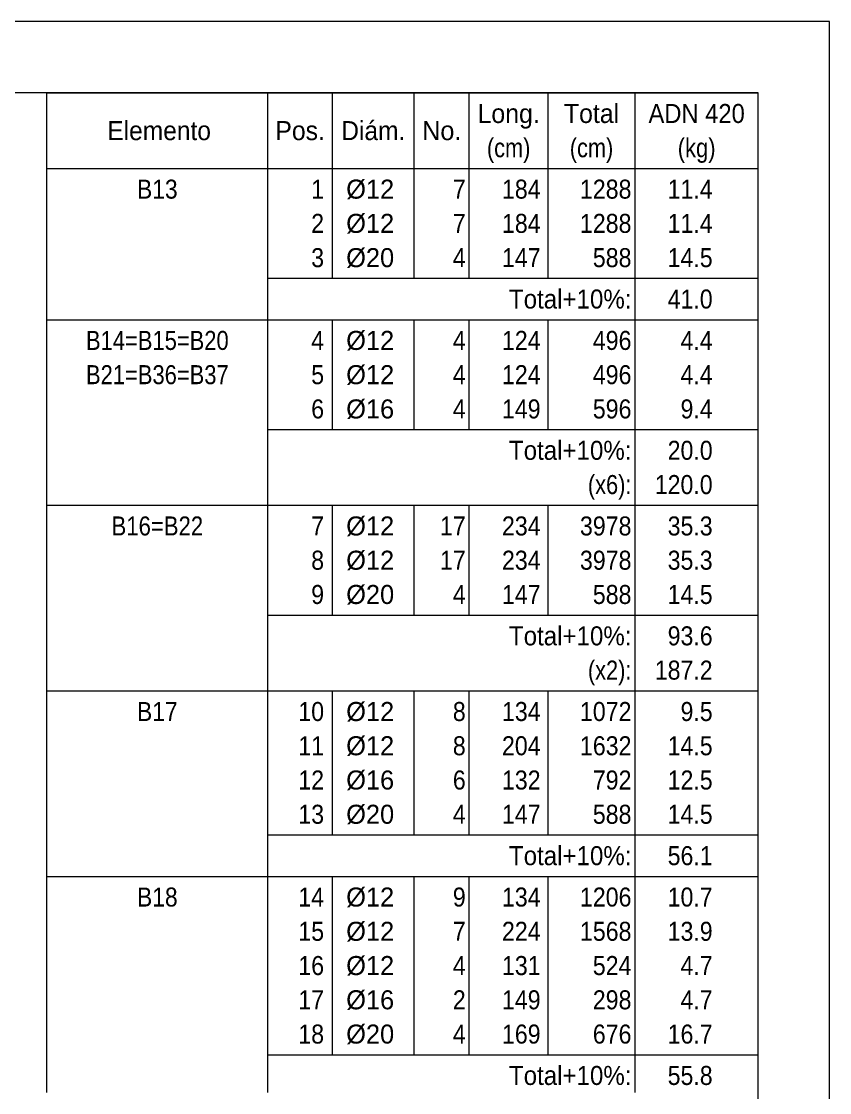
# Model space of a CAD drawing. Header units: millimetres. Extents: x 0 to 147, y 0 to 144.
# Drawn here: x 48.07 to 59.4, y 76.57 to 91.58 of the extents above; entities that cross this region are included whole.
import ezdxf
from ezdxf.enums import TextEntityAlignment as Align

# ---------------------------------------------------------------- set-up
doc = ezdxf.new("R2010")
doc.units = ezdxf.units.MM
for name, color, linetype, lineweight in [('RECUAD_LIMITES', 2, 'Continuous', 0), ('RECUAD_MARCO', 1, 'Continuous', 20), ('TABLAS', 1, 'Continuous', 0), ('TEXTO_TABLAS', 1, 'Continuous', 0)]:
    doc.layers.add(name, color=color, linetype=linetype, lineweight=lineweight)
doc.styles.add('CYPETXT_romans', font='arial.ttf', dxfattribs={"height": 0.2})

msp = doc.modelspace()

# ---------------------------------------------------------------- linework, layer by layer
at = {"layer": 'RECUAD_LIMITES'}
msp.add_lwpolyline([(0, 49.585), (59.4, 49.585), (59.4, 91.585), (0, 91.585), (0, 49.585)], close=True, dxfattribs=at)
at = {"layer": 'RECUAD_MARCO'}
msp.add_lwpolyline([(2.5, 50.585), (58.4, 50.585), (58.4, 90.585), (2.5, 90.585), (2.5, 50.585)], close=True, dxfattribs=at)
at = {"layer": 'TABLAS'}
for p, q in [((48.424, 89.475), (48.424, 90.585)), ((48.424, 90.585), (58.4, 90.585)), ((51.524, 89.475), (51.524, 90.585)), ((52.428, 89.475), (52.428, 90.585)), ((53.576, 89.475), (53.576, 90.585)), ((54.348, 89.475), (54.348, 90.585)), ((55.452, 89.475), (55.452, 90.585)), ((56.672, 89.475), (56.672, 90.585)), ((58.4, 89.475), (58.4, 90.585)), ((48.424, 89.525), (58.4, 89.525)), ((48.424, 87.455), (48.424, 89.475)), ((51.524, 87.455), (51.524, 89.475)), ((52.428, 87.985), (52.428, 89.475)), ((53.576, 87.985), (53.576, 89.475)), ((54.348, 87.985), (54.348, 89.475)), ((55.452, 87.985), (55.452, 89.475)), ((56.672, 87.455), (56.672, 89.475)), ((58.4, 87.455), (58.4, 89.475)), ((51.524, 87.985), (58.4, 87.985)), ((48.424, 87.355), (48.424, 87.455)), ((48.424, 87.405), (58.4, 87.405)), ((51.524, 87.355), (51.524, 87.455)), ((52.428, 87.355), (52.428, 87.405)), ((53.576, 87.355), (53.576, 87.405)), ((54.348, 87.355), (54.348, 87.405)), ((55.452, 87.355), (55.452, 87.405)), ((56.672, 87.355), (56.672, 87.455)), ((58.4, 87.355), (58.4, 87.455)), ((48.424, 84.855), (48.424, 87.355)), ((51.524, 84.855), (51.524, 87.355)), ((52.428, 85.865), (52.428, 87.355)), ((53.576, 85.865), (53.576, 87.355)), ((54.348, 85.865), (54.348, 87.355)), ((55.452, 85.865), (55.452, 87.355)), ((56.672, 84.855), (56.672, 87.355)), ((58.4, 84.855), (58.4, 87.355)), ((51.524, 85.865), (58.4, 85.865)), ((48.424, 84.755), (48.424, 84.855)), ((51.524, 84.755), (51.524, 84.855)), ((56.672, 84.755), (56.672, 84.855)), ((58.4, 84.755), (58.4, 84.855)), ((48.424, 84.805), (58.4, 84.805)), ((48.424, 82.255), (48.424, 84.755)), ((51.524, 82.255), (51.524, 84.755)), ((52.428, 84.755), (52.428, 84.805)), ((52.428, 83.265), (52.428, 84.755)), ((53.576, 84.755), (53.576, 84.805)), ((53.576, 83.265), (53.576, 84.755)), ((54.348, 84.755), (54.348, 84.805)), ((54.348, 83.265), (54.348, 84.755)), ((55.452, 84.755), (55.452, 84.805)), ((55.452, 83.265), (55.452, 84.755)), ((56.672, 82.255), (56.672, 84.755)), ((58.4, 82.255), (58.4, 84.755)), ((51.524, 83.265), (58.4, 83.265)), ((48.424, 82.155), (48.424, 82.255)), ((51.524, 82.155), (51.524, 82.255)), ((56.672, 82.155), (56.672, 82.255)), ((58.4, 82.155), (58.4, 82.255)), ((48.424, 82.205), (58.4, 82.205)), ((48.424, 79.655), (48.424, 82.155)), ((51.524, 79.655), (51.524, 82.155)), ((52.428, 82.155), (52.428, 82.205)), ((52.428, 80.185), (52.428, 82.155)), ((53.576, 82.155), (53.576, 82.205)), ((53.576, 80.185), (53.576, 82.155)), ((54.348, 82.155), (54.348, 82.205)), ((54.348, 80.185), (54.348, 82.155)), ((55.452, 82.155), (55.452, 82.205)), ((55.452, 80.185), (55.452, 82.155)), ((56.672, 79.655), (56.672, 82.155)), ((58.4, 79.655), (58.4, 82.155)), ((51.524, 80.185), (58.4, 80.185)), ((48.424, 79.555), (48.424, 79.655)), ((48.424, 79.605), (58.4, 79.605)), ((48.424, 76.575), (48.424, 79.555)), ((51.524, 79.555), (51.524, 79.655)), ((51.524, 76.575), (51.524, 79.555)), ((52.428, 79.555), (52.428, 79.605)), ((52.428, 77.105), (52.428, 79.555)), ((53.576, 79.555), (53.576, 79.605)), ((53.576, 77.105), (53.576, 79.555)), ((54.348, 79.555), (54.348, 79.605)), ((54.348, 77.105), (54.348, 79.555)), ((55.452, 79.555), (55.452, 79.605)), ((55.452, 77.105), (55.452, 79.555)), ((56.672, 79.555), (56.672, 79.655)), ((56.672, 76.575), (56.672, 79.555)), ((58.4, 79.555), (58.4, 79.655)), ((58.4, 76.575), (58.4, 79.555)), ((51.524, 77.105), (58.4, 77.105))]:
    msp.add_line(p, q, dxfattribs=at)

# ---------------------------------------------------------------- texts
at = {"layer": 'TEXTO_TABLAS', "style": 'CYPETXT_romans'}
for s, height, width, p in [('Long.', 0.266667, 0.9375, (54.9, 90.295)), ('Total', 0.266667, 0.935673, (56.062, 90.295)), ('ADN 420', 0.266667, 0.893197, (57.536, 90.295)), ('Elemento', 0.266667, 0.923378, (49.999, 90.055)), ('Pos.', 0.266667, 0.930268, (51.976, 90.055)), ('Diám.', 0.266667, 0.924488, (53.002, 90.055)), ('No.', 0.266667, 0.948905, (53.962, 90.055)), ('(cm)', 0.266667, 0.819001, (54.9, 89.815)), ('(cm)', 0.266667, 0.819001, (56.062, 89.815)), ('(kg)', 0.266667, 0.827954, (57.536, 89.815)), ('B13', 0.266667, 0.8592, (49.974, 89.235)), ('B14=B15=B20', 0.2666667, 0.825537, (49.974, 87.115)), ('B21=B36=B37', 0.2666667, 0.825537, (49.974, 86.635)), ('B16=B22', 0.266667, 0.832555, (49.974, 84.515)), ('B17', 0.266667, 0.8592, (49.974, 81.915)), ('B18', 0.266667, 0.8592, (49.974, 79.315))]:
    msp.add_text(s, height=height, dxfattribs=dict(at, width=width)).set_placement(p, align=Align.MIDDLE_CENTER)
for s, height, width, p in [('1', 0.26667, 0.872274, (52.312, 89.235)), ('7', 0.26667, 0.872274, (54.298, 89.235)), ('184', 0.266667, 0.872274, (55.348, 89.235)), ('1288', 0.266667, 0.872274, (56.622, 89.235)), ('11.4', 0.266667, 0.869308, (57.76, 89.235)), ('2', 0.26667, 0.872274, (52.312, 88.755)), ('7', 0.26667, 0.872274, (54.298, 88.755)), ('184', 0.266667, 0.872274, (55.348, 88.755)), ('1288', 0.266667, 0.872274, (56.622, 88.755)), ('11.4', 0.266667, 0.869308, (57.76, 88.755)), ('3', 0.26667, 0.872274, (52.312, 88.275)), ('588', 0.266667, 0.872274, (56.622, 88.275)), ('4', 0.26667, 0.872274, (54.298, 88.275)), ('147', 0.266667, 0.872274, (55.348, 88.275)), ('14.5', 0.266667, 0.869308, (57.76, 88.275)), ('Total+10%:', 0.266667, 0.906671, (56.622, 87.695)), ('41.0', 0.266667, 0.869308, (57.76, 87.695)), ('4', 0.26667, 0.872274, (52.312, 87.115)), ('4', 0.26667, 0.872274, (54.298, 87.115)), ('124', 0.266667, 0.872274, (55.348, 87.115)), ('496', 0.266667, 0.872274, (56.622, 87.115)), ('4.4', 0.266667, 0.868127, (57.76, 87.115)), ('5', 0.26667, 0.872274, (52.312, 86.635)), ('4', 0.26667, 0.872274, (54.298, 86.635)), ('124', 0.266667, 0.872274, (55.348, 86.635)), ('496', 0.266667, 0.872274, (56.622, 86.635)), ('4.4', 0.266667, 0.868127, (57.76, 86.635)), ('6', 0.26667, 0.872274, (52.312, 86.155)), ('4', 0.26667, 0.872274, (54.298, 86.155)), ('149', 0.266667, 0.872274, (55.348, 86.155)), ('596', 0.266667, 0.872274, (56.622, 86.155)), ('9.4', 0.266667, 0.868127, (57.76, 86.155)), ('Total+10%:', 0.266667, 0.906671, (56.622, 85.575)), ('20.0', 0.266667, 0.869308, (57.76, 85.575)), ('(x6):', 0.266667, 0.820506, (56.622, 85.095)), ('120.0', 0.266667, 0.869965, (57.76, 85.095)), ('7', 0.26667, 0.872274, (52.312, 84.515)), ('17', 0.266667, 0.872274, (54.298, 84.515)), ('234', 0.266667, 0.872274, (55.348, 84.515)), ('3978', 0.266667, 0.872274, (56.622, 84.515)), ('35.3', 0.266667, 0.869308, (57.76, 84.515)), ('8', 0.26667, 0.872274, (52.312, 84.035)), ('17', 0.266667, 0.872274, (54.298, 84.035)), ('234', 0.266667, 0.872274, (55.348, 84.035)), ('3978', 0.266667, 0.872274, (56.622, 84.035)), ('35.3', 0.266667, 0.869308, (57.76, 84.035)), ('9', 0.26667, 0.872274, (52.312, 83.555)), ('4', 0.26667, 0.872274, (54.298, 83.555)), ('147', 0.266667, 0.872274, (55.348, 83.555)), ('588', 0.266667, 0.872274, (56.622, 83.555)), ('14.5', 0.266667, 0.869308, (57.76, 83.555)), ('Total+10%:', 0.266667, 0.906671, (56.622, 82.975)), ('93.6', 0.266667, 0.869308, (57.76, 82.975)), ('(x2):', 0.266667, 0.820506, (56.622, 82.495)), ('187.2', 0.266667, 0.869965, (57.76, 82.495)), ('10', 0.266667, 0.872274, (52.312, 81.915)), ('8', 0.26667, 0.872274, (54.298, 81.915)), ('134', 0.266667, 0.872274, (55.348, 81.915)), ('1072', 0.266667, 0.872274, (56.622, 81.915)), ('9.5', 0.266667, 0.868127, (57.76, 81.915)), ('11', 0.266667, 0.872274, (52.312, 81.435)), ('8', 0.26667, 0.872274, (54.298, 81.435)), ('204', 0.266667, 0.872274, (55.348, 81.435)), ('1632', 0.266667, 0.872274, (56.622, 81.435)), ('14.5', 0.266667, 0.869308, (57.76, 81.435)), ('12', 0.266667, 0.872274, (52.312, 80.955)), ('6', 0.26667, 0.872274, (54.298, 80.955)), ('132', 0.266667, 0.872274, (55.348, 80.955)), ('792', 0.266667, 0.872274, (56.622, 80.955)), ('12.5', 0.266667, 0.869308, (57.76, 80.955)), ('13', 0.266667, 0.872274, (52.312, 80.475)), ('4', 0.26667, 0.872274, (54.298, 80.475)), ('147', 0.266667, 0.872274, (55.348, 80.475)), ('588', 0.266667, 0.872274, (56.622, 80.475)), ('14.5', 0.266667, 0.869308, (57.76, 80.475)), ('Total+10%:', 0.266667, 0.906671, (56.622, 79.895)), ('56.1', 0.266667, 0.869308, (57.76, 79.895)), ('14', 0.266667, 0.872274, (52.312, 79.315)), ('9', 0.26667, 0.872274, (54.298, 79.315)), ('134', 0.266667, 0.872274, (55.348, 79.315)), ('1206', 0.266667, 0.872274, (56.622, 79.315)), ('10.7', 0.266667, 0.869308, (57.76, 79.315)), ('15', 0.266667, 0.872274, (52.312, 78.835)), ('7', 0.26667, 0.872274, (54.298, 78.835)), ('224', 0.266667, 0.872274, (55.348, 78.835)), ('1568', 0.266667, 0.872274, (56.622, 78.835)), ('13.9', 0.266667, 0.869308, (57.76, 78.835)), ('16', 0.266667, 0.872274, (52.312, 78.355)), ('4', 0.26667, 0.872274, (54.298, 78.355)), ('131', 0.266667, 0.872274, (55.348, 78.355)), ('524', 0.266667, 0.872274, (56.622, 78.355)), ('4.7', 0.266667, 0.868127, (57.76, 78.355)), ('17', 0.266667, 0.872274, (52.312, 77.875)), ('2', 0.26667, 0.872274, (54.298, 77.875)), ('149', 0.266667, 0.872274, (55.348, 77.875)), ('298', 0.266667, 0.872274, (56.622, 77.875)), ('4.7', 0.266667, 0.868127, (57.76, 77.875)), ('18', 0.266667, 0.872274, (52.312, 77.395)), ('4', 0.26667, 0.872274, (54.298, 77.395)), ('169', 0.266667, 0.872274, (55.348, 77.395)), ('676', 0.266667, 0.872274, (56.622, 77.395)), ('16.7', 0.266667, 0.869308, (57.76, 77.395)), ('Total+10%:', 0.266667, 0.906671, (56.622, 76.815)), ('55.8', 0.266667, 0.869308, (57.76, 76.815))]:
    msp.add_text(s, height=height, dxfattribs=dict(at, width=width)).set_placement(p, align=Align.MIDDLE_RIGHT)
at = {"layer": 'TEXTO_TABLAS', "style": 'CYPETXT_romans', "width": 0.955414}
for s, p in [('%%c12', (52.622, 89.235)), ('%%c12', (52.622, 88.755)), ('%%c20', (52.622, 88.275)), ('%%c12', (52.622, 87.115)), ('%%c12', (52.622, 86.635)), ('%%c16', (52.622, 86.155)), ('%%c12', (52.622, 84.515)), ('%%c12', (52.622, 84.035)), ('%%c20', (52.622, 83.555)), ('%%c12', (52.622, 81.915)), ('%%c12', (52.622, 81.435)), ('%%c16', (52.622, 80.955)), ('%%c20', (52.622, 80.475)), ('%%c12', (52.622, 79.315)), ('%%c12', (52.622, 78.835)), ('%%c12', (52.622, 78.355)), ('%%c16', (52.622, 77.875)), ('%%c20', (52.622, 77.395))]:
    msp.add_text(s, height=0.266667, dxfattribs=at).set_placement(p, align=Align.MIDDLE_LEFT)

doc.saveas('drawing.dxf')
